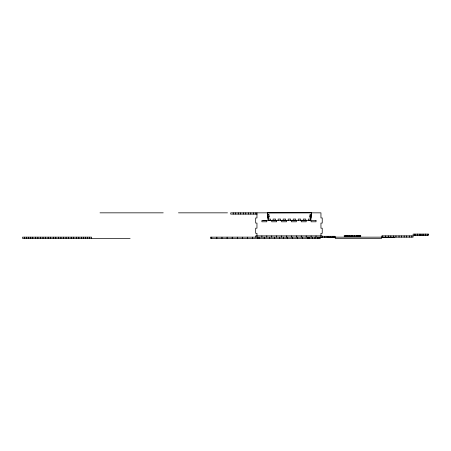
<?xml version="1.0" encoding="UTF-8"?>
<svg xmlns="http://www.w3.org/2000/svg" width="451" height="451" viewBox="0 0 451 451"><rect width="100%" height="100%" fill="white"/><g stroke="black" fill="none" stroke-linecap="round" stroke-linejoin="round"><path stroke-width="0.68" d="M311.015 216.993L309.736 216.982L309.967 214.901L311.241 215.042L311.483 212.709L267.46 212.838M311.483 212.709L310.621 220.595L309.347 220.449M270.572 220.347L270.572 219.068L268.057 219.068L267.46 212.709L268.728 212.568M267.939 217.016L269.208 216.875L268.976 214.777L267.657 214.789L267.888 216.999L269.208 216.852M268.976 214.8L267.708 214.941L268.148 218.938M268.322 220.46L269.591 220.319M100.004 212.838L163.228 212.838M178.461 212.838L227.479 212.838M257.098 214.118L230.698 214.118L230.698 212.838L320.954 212.838L320.954 217.957L322.234 217.957L322.234 223.076L320.954 223.076L320.954 228.195L322.234 228.195L322.234 233.314L320.954 233.314L320.954 237.153M262.972 220.657L267.37 220.657M271.773 220.657L276.801 220.657M281.198 220.657L286.859 220.657M291.256 220.657L295.659 220.657M301.313 220.657L305.716 220.657M319.128 237.576L326.93 237.576L326.93 236.296L322.595 236.296L322.595 237.576M335.392 237.666L328.413 237.666L328.413 237.153L413.11 237.153L413.11 235.873L381.845 235.873L381.845 237.153M381.445 237.666L394.704 237.666L394.704 237.153M130.125 238.432L22.55 238.432L22.55 237.153L91.654 237.153L91.654 238.432M320.531 238.432L210.465 238.432L210.465 237.153L322.234 237.153L322.234 235.873L255.683 235.873L255.683 237.153M310.209 212.697L311.483 212.838M309.961 214.93L311.241 214.913L310.801 219.068L308.287 219.068L308.287 220.347M309.73 217.004L311.004 217.145M267.46 212.709L267.691 214.783M427.17 234.114L427.17 235.394M425.473 234.114L425.473 235.394M425.18 234.114L425.18 235.394M423.483 234.114L423.483 235.394M422.08 234.114L422.08 235.394M420.8 234.114L420.8 235.394M419.52 234.114L419.52 235.394M417.823 234.114L417.823 235.394M417.525 234.114L417.525 235.394M415.828 234.114L415.828 235.394M414.424 234.114L414.424 235.394M411.831 235.873L411.831 237.153M409.271 235.873L409.271 237.153M406.712 235.873L406.712 237.153M404.152 235.873L404.152 237.153M401.593 235.873L401.593 237.153M399.034 235.873L399.034 237.153M395.961 235.873L395.961 237.153M393.402 235.873L393.402 237.153M390.842 235.873L390.842 237.153M388.283 235.873L388.283 237.153M385.723 235.873L385.723 237.153M382.752 235.873L382.752 237.153M381.585 237.153L381.585 238.432L335.262 238.432L335.262 237.153M359.718 235.337L359.718 236.617M358.021 235.337L358.021 236.617M357.694 235.337L357.694 236.617M356.324 235.337L356.324 236.617M354.627 235.337L354.627 236.617M354.345 235.337L354.345 236.617M351.143 235.337L351.143 236.617M349.446 235.337L349.446 236.617M349.125 235.337L349.125 236.617M347.749 235.337L347.749 236.617M346.052 235.337L346.052 236.617M345.77 235.337L345.77 236.617M332.923 236.296L332.923 237.576M332.765 236.296L332.765 237.576M330.679 236.296L330.679 237.576M328.745 236.296L328.745 237.576M324.838 236.296L324.838 237.576M324.686 236.296L324.686 237.576M318.987 237.153L318.987 238.432M317.684 237.153L317.684 238.432M316.027 235.873L316.027 237.153M314.984 237.153L314.984 238.432M312.284 237.153L312.284 238.432M311.105 235.873L311.105 237.153M310.801 218.938L310.801 220.347L268.057 220.347L268.057 218.938M309.583 237.153L309.583 238.432M308.332 237.153L308.332 238.432M307.723 237.153L307.723 238.432M306.184 235.873L306.184 237.153M305.772 220.347L305.772 219.068L303.258 219.068L303.258 220.347M302.604 237.153L302.604 238.432M301.262 235.873L301.262 237.153M300.744 220.347L300.744 219.068L298.229 219.068L298.229 220.347M297.485 237.153L297.485 238.432M296.341 235.873L296.341 237.153M295.715 220.347L295.715 219.068L293.201 219.068L293.201 220.347M292.366 237.153L292.366 238.432M291.419 235.873L291.419 237.153M290.686 220.347L290.686 219.068L288.172 219.068L288.172 220.347M287.248 237.153L287.248 238.432M286.498 235.873L286.498 237.153M285.658 220.347L285.658 219.068L283.143 219.068L283.143 220.347M283.408 237.153L283.408 238.432M281.576 235.873L281.576 237.153M280.629 220.347L280.629 219.068L278.115 219.068L278.115 220.347M279.569 237.153L279.569 238.432M276.655 235.873L276.655 237.153M275.6 220.347L275.6 219.068L273.086 219.068L273.086 220.347M274.45 237.153L274.45 238.432M271.733 235.873L271.733 237.153M269.332 237.153L269.332 238.432M266.806 235.873L266.806 237.153M264.213 237.153L264.213 238.432M261.884 235.873L261.884 237.153M259.094 237.153L259.094 238.432M257.814 237.153L257.814 238.432M256.963 212.838L256.963 217.957L255.683 217.957L255.683 223.076L256.963 223.076L256.963 228.195L255.683 228.195L255.683 233.314L256.963 233.314L256.963 237.153M255.841 212.838L255.841 214.118M253.327 212.838L253.327 214.118M252.695 237.153L252.695 238.432M250.812 212.838L250.812 214.118M248.298 212.838L248.298 214.118M247.576 237.153L247.576 238.432M245.784 212.838L245.784 214.118M243.269 212.838L243.269 214.118M242.458 237.153L242.458 238.432M240.755 212.838L240.755 214.118M238.241 212.838L238.241 214.118M237.339 237.153L237.339 238.432M235.726 212.838L235.726 214.118M233.212 212.838L233.212 214.118M232.22 237.153L232.22 238.432M227.101 237.153L227.101 238.432M221.982 237.153L221.982 238.432M216.863 237.153L216.863 238.432M211.745 237.153L211.745 238.432M89.608 237.153L89.608 238.432M87.562 237.153L87.562 238.432M85.515 237.153L85.515 238.432M83.463 237.153L83.463 238.432M81.417 237.153L81.417 238.432M78.857 237.153L78.857 238.432M76.298 237.153L76.298 238.432M73.739 237.153L73.739 238.432M71.179 237.153L71.179 238.432M68.62 237.153L68.62 238.432M66.06 237.153L66.06 238.432M63.501 237.153L63.501 238.432M60.941 237.153L60.941 238.432M58.382 237.153L58.382 238.432M55.823 237.153L55.823 238.432M53.263 237.153L53.263 238.432M50.704 237.153L50.704 238.432M48.144 237.153L48.144 238.432M45.585 237.153L45.585 238.432M43.025 237.153L43.025 238.432M40.466 237.153L40.466 238.432M37.907 237.153L37.907 238.432M35.347 237.153L35.347 238.432M32.788 237.153L32.788 238.432M30.741 237.153L30.741 238.432M28.695 237.153L28.695 238.432M26.643 237.153L26.643 238.432M24.596 237.153L24.596 238.432M266.806 220.516L261.884 220.516L261.884 221.796L266.806 221.796L266.806 220.516M276.655 220.516L271.733 220.516L271.733 221.796L276.655 221.796L276.655 220.516M286.498 220.516L281.576 220.516L281.576 221.796L286.498 221.796L286.498 220.516M296.341 220.516L291.419 220.516L291.419 221.796L296.341 221.796L296.341 220.516M306.184 220.516L301.262 220.516L301.262 221.796L306.184 221.796L306.184 220.516M316.027 220.516L311.105 220.516L311.105 221.796L316.027 221.796L316.027 220.516M428.45 234.114L413.144 234.114L413.144 235.394L428.45 235.394L428.45 234.114M352.141 235.337L344.237 235.337L344.237 236.617L352.141 236.617L352.141 235.337M360.715 235.337L352.806 235.337L352.806 236.617L360.715 236.617L360.715 235.337M335.014 236.296L327.212 236.296L327.212 237.576L335.014 237.576L335.014 236.296"/></g></svg>
